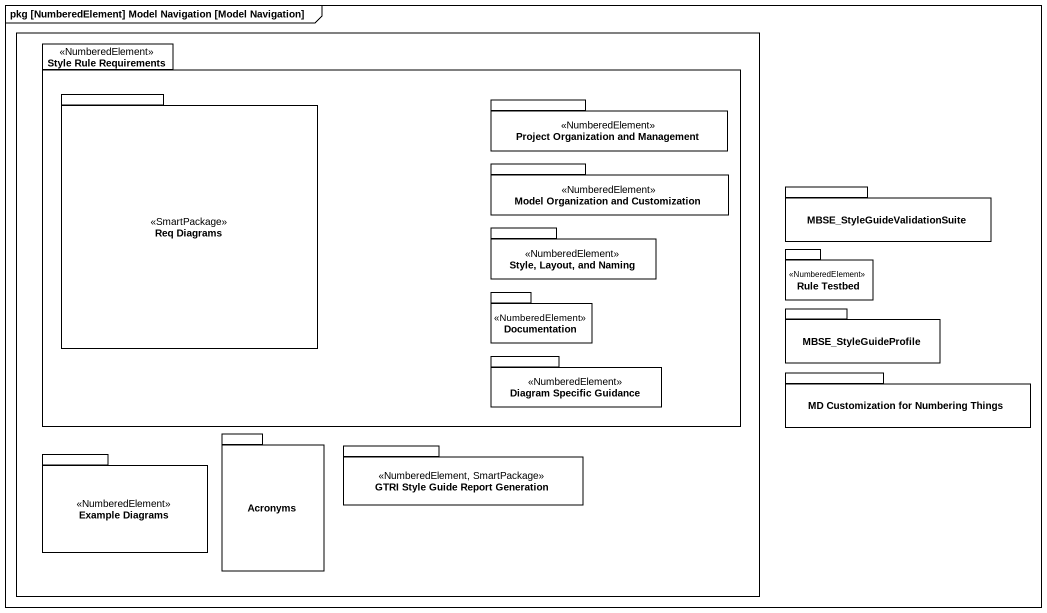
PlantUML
@startuml
mainframe pkg [NumberedElement] Model Navigation [Model Navigation]
rectangle " " as rectangle1 {
  package "Style Rule Requirements" as Style_Rule_Requirements <<NumberedElement>> {
    package "Req Diagrams" as Req_Diagrams <<SmartPackage>> {
    }
    package "Project Organization and Management" as Project_Organization_and <<NumberedElement>> {
    }
    package "Model Organization and Customization" as Model_Organization_and <<NumberedElement>> {
    }
    package "Style, Layout, and Naming" as Style_Layout_and_Naming <<NumberedElement>> {
    }
    package Documentation <<NumberedElement>> {
    }
    package "Diagram Specific Guidance" as Diagram_Specific_Guidance <<NumberedElement>> {
    }
  }
  package "Example Diagrams" as Example_Diagrams <<NumberedElement>> {
  }
  package Acronyms {
  }
  package "GTRI Style Guide Report Generation" as GTRI_Style_Guide_Report <<NumberedElement, SmartPackage>> {
  }
}
package "MBSE_StyleGuideValidationSuite" as MBSE_StyleGuideValidationSui {
}
package "Rule Testbed" as Rule_Testbed <<NumberedElement>> {
}
package MBSE_StyleGuideProfile {
}
package "MD Customization for Numbering Things" as MD_Customization_for {
}
@enduml
